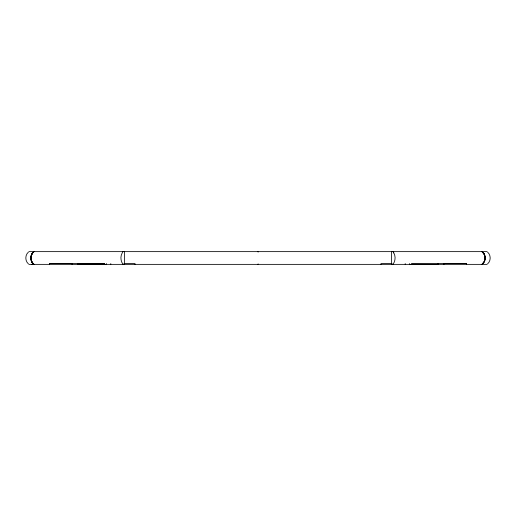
<?xml version="1.0" encoding="UTF-8"?>
<svg xmlns="http://www.w3.org/2000/svg" width="516" height="516" viewBox="0 0 516 516"><rect width="100%" height="100%" fill="white"/><g stroke="black" fill="none" stroke-linecap="round" stroke-linejoin="round"><path stroke-width="0.77" d="M257.839 264.366L258.161 263.915M258.161 252.085L257.839 251.634M481.996 264.366C486.117 261.431 486.207 254.73 482.034 251.634L484.105 254.014L485.143 257.168L484.518 261.238L482.067 264.366L484.111 261.973L485.143 258.832L484.111 261.973L482.067 264.366M485.143 257.168L485.143 258.832L485.053 256.749L485.072 257.174M31.805 264.366L33.927 264.36C29.889 261.277 29.818 254.788 33.927 251.634C29.876 254.588 29.818 261.386 33.966 264.366C29.818 261.483 29.818 254.491 33.992 251.634M485.072 258.839L484.982 259.651M30.876 258L30.831 258.406M485.182 257.581L485.188 258M32.134 253.666L30.857 257.581L30.928 257.174M484.672 260.851L484.924 260.058M484.343 261.612L484.518 261.238M31.889 254.02L31.521 254.762M483.453 263.005L483.627 262.683M123.034 251.634L122.737 252.053A7.869 4.702 -89.7 0 0 122.195 252.963C120.183 256.497 120.576 261.148 123.034 264.366M392.966 264.366C395.424 261.148 395.817 256.497 393.805 252.963M32.876 252.672L32.36 253.324L33.966 251.634L33.695 251.814M33.424 252.085L33.088 252.376M466.464 264.366L466.464 263.573L444.431 263.624L443.67 264.366M28.432 252.085C24.955 255.039 24.955 260.961 28.432 263.915M487.568 263.915C491.045 260.961 491.045 255.039 487.568 252.085M410.942 264.366L411.762 263.573L466.464 263.573M484.808 255.543L483.937 253.666L482.067 251.634L484.305 254.382L485.053 256.749M484.853 255.949L485.021 256.342M484.447 254.769L485.021 256.762M482.228 264.186L482.912 263.624M49.536 264.366L49.536 263.573L72.504 263.573M104.974 264.295L78.148 264.366L78.148 263.573L104.284 263.624L105.058 264.366M28.986 251.634L487.014 251.634M31.263 255.543L31.076 255.942M31.057 256.342L30.908 256.755M30.915 259.232L32.069 262.328L33.966 264.366M31.115 260.058L31.018 259.651M32.85 263.328L31.547 261.238M49.536 263.573L104.284 263.624M123.885 263.573L135.018 263.573L135.018 264.366M392.115 263.573L380.982 263.573L380.982 264.366M28.986 264.366L487.014 264.366M411.026 264.295L437.852 264.366L437.852 263.573M443.496 263.573L444.431 263.624M483.892 253.659L484.143 254.02M30.863 258.819L30.947 259.245M34.004 264.366L33.159 263.624M481.996 251.634L483.15 252.672M72.33 264.366L71.543 263.599M392.966 251.634L393.263 252.053A7.476 4.521 -89.6 0 1 393.824 252.937M437.987 263.573L437.987 264.366M409.601 263.573L409.601 264.366M405.208 263.573L405.208 264.366M391.573 251.634L391.573 264.366M124.427 251.634L124.427 264.366M110.792 263.573L110.792 264.366M106.399 263.573L106.399 264.366M78.013 263.573L78.013 264.366M258.161 251.821L258.161 251.821M258.161 264.192L258.161 264.192"/></g></svg>
